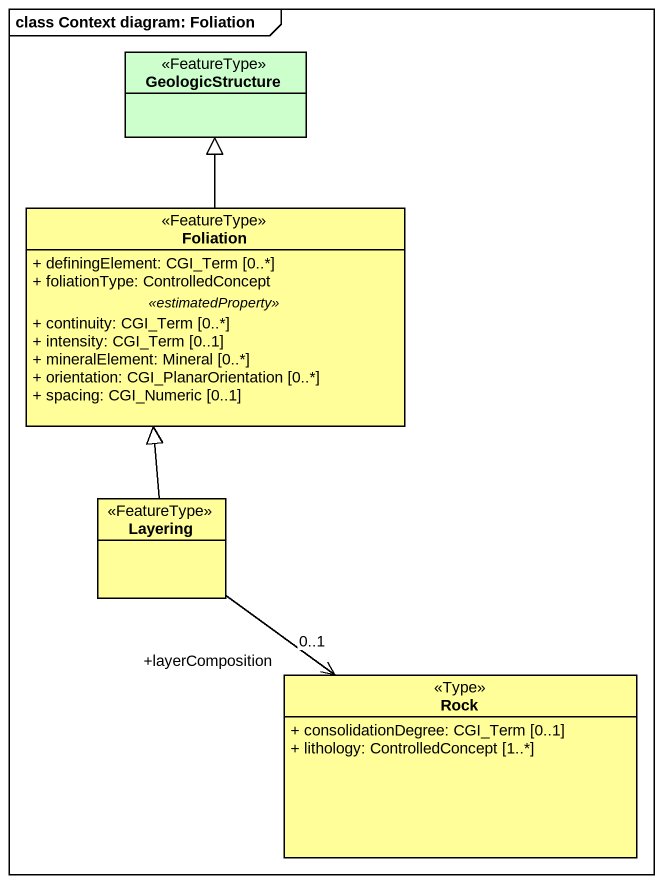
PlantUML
@startuml
mainframe class Context diagram: Foliation
hide circle
hide empty members
skinparam classAttributeIconSize 0
class GeologicStructure <<FeatureType>> #CCFFCC
class Foliation <<FeatureType>> #FFFE99 {
  + definingElement: CGI_Term [0..*]
  + foliationType: ControlledConcept
  .. <<estimatedProperty>> ..
  + continuity: CGI_Term [0..*]
  + intensity: CGI_Term [0..1]
  + mineralElement: Mineral [0..*]
  + orientation: CGI_PlanarOrientation [0..*]
  + spacing: CGI_Numeric [0..1]
}
class Layering <<FeatureType>> #FFFE99
class Rock <<Type>> #FFFE99 {
  + consolidationDegree: CGI_Term [0..1]
  + lithology: ControlledConcept [1..*]
}
Foliation -up-|> GeologicStructure
Layering -up-|> Foliation
Layering --> "+layerComposition\n0..1" Rock
@enduml
